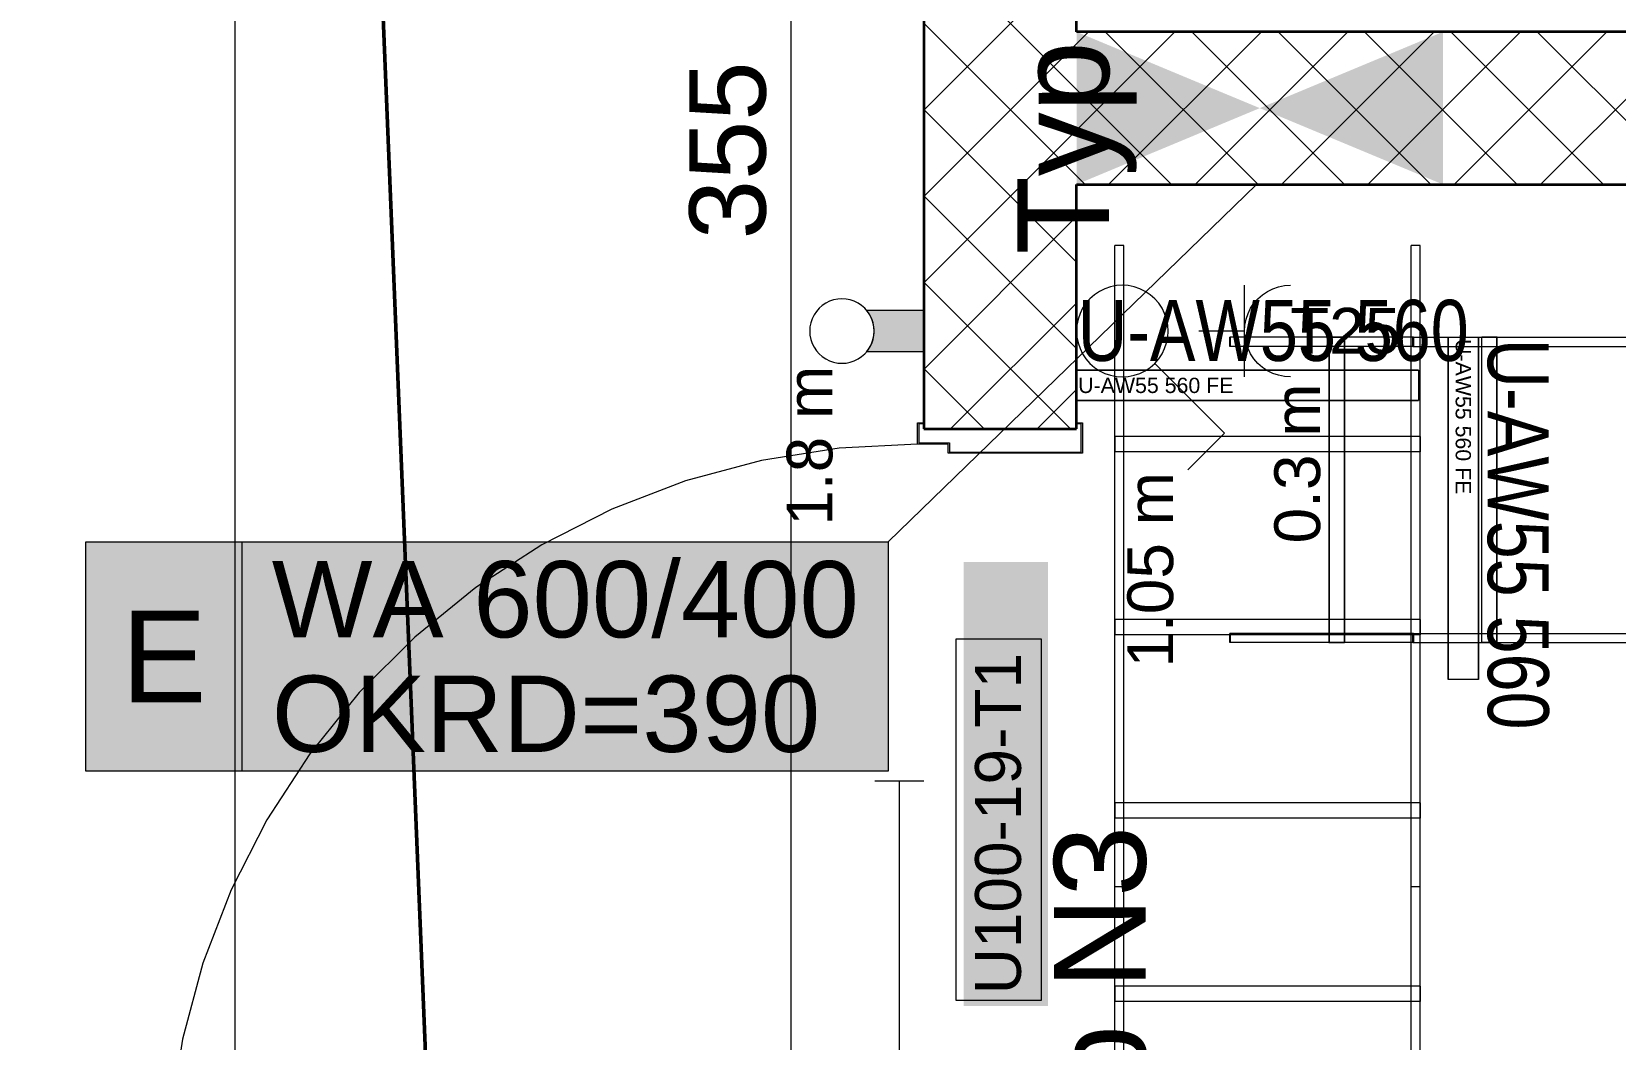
# Model space of a CAD drawing. Extents: x -1132 to 613, y -179 to 712.
# Drawn here: x -121.4 to -69.6, y 79.8 to 112.8 of the extents above; entities that cross this region are included whole.
import ezdxf

# ---------------------------------------------------------------- set-up
doc = ezdxf.new("R2010")
doc.units = 0
doc.layers.get('0').update_dxf_attribs({"lineweight": 13})
for name, color, linetype, lineweight in [('A-DOOR-____-IDEN', 7, 'Continuous', 5), ('A-DOOR-FRAM-MCUT', 7, 'Continuous', 9), ('A-DOOR-OPNG-OTLN', 7, 'Continuous', 9), ('A-WALL-____-MCUT', 7, 'Continuous', 35), ('A-WALL-____-PATT', 7, 'Continuous', 35)]:
    doc.layers.add(name, color=color, linetype=linetype, lineweight=lineweight)
for name, color, linetype, lineweight, true_color in [('EL01_VVV_Mass', 7, 'Continuous', 13, 0xb2b200), ('EL01_WAN_Aussparung Wand', 7, 'Continuous', 13, 0x7f5f3f), ('EL01_WAN_Aussparung Wand Text', 7, 'Continuous', 13, 0x7f5f3f), ('EL01_WAN_Brandmeldeanlagen', 7, 'Continuous', 13, 0xff8000), ('EL01_WAN_Kraft', 1, 'Continuous', 13, 0xff0000), ('EL01_WAN_Leuchten', 7, 'Continuous', 13, 0x0080ff), ('EL01_WAN_Licht', 7, 'Continuous', 13, 0x0080ff), ('EL01_WAN_Notbeleuchtungentyp', 7, 'Continuous', 13, 0x009900), ('EL01_WAN_Trassen', 40, 'Continuous', 13, 0xffbf00), ('EL01_WAN_Trassen Befestigung', 7, 'Continuous', 13, 0xb2b200), ('X_Geometrie', 3, 'Continuous', 50, 0x00ff00)]:
    doc.layers.add(name, color=color, linetype=linetype, lineweight=lineweight, true_color=true_color)
doc.styles.get("Standard").update_dxf_attribs({"font": 'arial.ttf'})

# ---------------------------------------------------------------- blocks, each defined once
blk = doc.blocks.new('Referenz-A0UNPDE96I', base_point=(-1115.886, -117.372))
at = {"layer": 'A-DOOR-____-IDEN', "color": 0, "linetype": 'Continuous', "ltscale": 0.13}
for p, q in [((-91.151, 81.057), (-91.151, 92.897)), ((-91.151, 92.897), (-88.371, 92.897)), ((-88.371, 92.897), (-88.371, 81.057)), ((-88.371, 81.057), (-91.151, 81.057))]:
    blk.add_line(p, q, dxfattribs=at)
at = {"layer": 'A-DOOR-____-IDEN', "color": 7, "linetype": 'Continuous', "ltscale": 0.13, "true_color": 0xffffff}
for points in [[(-90.908, 80.882), (-88.149, 80.882), (-90.908, 95.421)], [(-88.149, 80.882), (-90.908, 95.421), (-88.149, 95.421)]]:
    blk.add_solid(points, dxfattribs=at)
at = {"layer": 'A-DOOR-FRAM-MCUT', "color": 0, "linetype": 'Continuous', "ltscale": 0.13}
for p, q in [((-92.415, 99.978), (-92.215, 99.978)), ((-92.415, 99.278), (-92.415, 99.978)), ((-92.375, 99.938), (-92.375, 99.318)), ((-92.215, 99.938), (-92.375, 99.938)), ((-92.215, 99.978), (-92.215, 99.938)), ((-87.215, 99.978), (-87.015, 99.978)), ((-87.215, 99.938), (-87.215, 99.978)), ((-87.055, 99.938), (-87.215, 99.938)), ((-87.055, 99.018), (-87.055, 99.938)), ((-87.015, 99.978), (-87.015, 98.978)), ((-91.415, 99.278), (-92.415, 99.278)), ((-92.375, 99.318), (-91.375, 99.318)), ((-91.415, 98.978), (-91.415, 99.278)), ((-91.375, 99.318), (-91.375, 99.018)), ((-87.015, 98.978), (-91.415, 98.978)), ((-91.375, 99.018), (-87.055, 99.018))]:
    blk.add_line(p, q, dxfattribs=at)
at = {"layer": 'A-DOOR-OPNG-OTLN', "color": 0, "linetype": 'Continuous', "ltscale": 0.13}
for p, q in [((-94.986, 99.143), (-97.529, 98.741)), ((-92.415, 99.278), (-94.986, 99.143)), ((-97.529, 98.741), (-100.016, 98.074)), ((-100.016, 98.074), (-102.42, 97.151)), ((-102.42, 97.151), (-104.715, 95.982)), ((-104.715, 95.982), (-106.874, 94.58)), ((-106.874, 94.58), (-108.875, 92.96)), ((-108.875, 92.96), (-110.696, 91.139)), ((-110.696, 91.139), (-112.316, 89.138)), ((-112.316, 89.138), (-113.719, 86.978)), ((-113.719, 86.978), (-114.888, 84.684)), ((-114.888, 84.684), (-115.811, 82.28)), ((-115.811, 82.28), (-116.477, 79.793)), ((-116.477, 79.793), (-116.88, 77.25))]:
    blk.add_line(p, q, dxfattribs=at)
at = {"layer": 'A-WALL-____-MCUT', "color": 0, "linetype": 'Continuous', "ltscale": 0.35}
for p, q in [((-92.215, 125.178), (-92.215, 99.778)), ((-87.215, 112.778), (-87.215, 125.178)), ((53.385, 112.778), (-87.215, 112.778)), ((-87.215, 107.778), (53.385, 107.778)), ((-87.215, 99.778), (-87.215, 107.778)), ((-92.215, 99.778), (-87.215, 99.778))]:
    blk.add_line(p, q, dxfattribs=at)
at = {"layer": 'A-WALL-____-PATT', "color": 0, "linetype": 'Continuous', "lineweight": 9, "ltscale": 0.13}
for p, q in [((-89.099, 112.778), (-92.215, 115.894)), ((-89.647, 112.778), (-87.215, 115.211)), ((-91.928, 112.778), (-92.215, 113.065)), ((-92.215, 110.211), (-89.647, 112.778)), ((-86.928, 107.778), (-91.928, 112.778)), ((-91.819, 107.778), (-86.819, 112.778)), ((-84.099, 107.778), (-89.099, 112.778)), ((-88.99, 107.778), (-83.99, 112.778)), ((-81.271, 107.778), (-86.271, 112.778)), ((-86.162, 107.778), (-81.162, 112.778)), ((-78.442, 107.778), (-83.442, 112.778)), ((-83.333, 107.778), (-78.333, 112.778)), ((-75.614, 107.778), (-80.614, 112.778)), ((-80.505, 107.778), (-75.505, 112.778)), ((-72.785, 107.778), (-77.785, 112.778)), ((-77.676, 107.778), (-72.676, 112.778)), ((-69.957, 107.778), (-74.957, 112.778)), ((-74.848, 107.778), (-69.848, 112.778)), ((-67.129, 107.778), (-72.129, 112.778)), ((-72.02, 107.778), (-67.02, 112.778)), ((-89.756, 107.778), (-92.215, 110.237)), ((-92.215, 107.382), (-91.819, 107.778)), ((-92.215, 104.554), (-88.99, 107.778)), ((-87.215, 102.409), (-92.215, 107.409)), ((-87.215, 105.237), (-89.756, 107.778)), ((-92.215, 101.725), (-87.215, 106.725)), ((-87.413, 99.778), (-92.215, 104.58)), ((-91.333, 99.778), (-87.215, 103.897)), ((-90.241, 99.778), (-92.215, 101.752)), ((-88.505, 99.778), (-87.215, 101.068))]:
    blk.add_line(p, q, dxfattribs=at)
at = {"layer": 'X_Geometrie', "color": 0, "linetype": 'Continuous', "ltscale": 0.5}
blk.add_line((-121.416, 396.719), (-100.697, -113.53), dxfattribs=at)
at = {"layer": 'A-DOOR-____-IDEN', "color": 0, "linetype": 'Continuous', "ltscale": 0.13, "insert": (-90.533, 81.257), "char_height": 1.5, "attachment_point": 1, "rotation": 90}
blk.add_mtext('{\\fArial;U100-19-T1}', dxfattribs=at)
blk = doc.blocks.new('Kabelleiter-A0UNPDFT6I', base_point=(-76.198, 92.778))
at = {"color": 0, "linetype": 'ByBlock', "lineweight": -2, "ltscale": 0.13}
for p, q in [((-76.198, 102.778), (-16.206, 102.778)), ((-76.18, 102.778), (-76.198, 102.778)), ((-76.198, 102.778), (-76.198, 102.478)), ((-76.18, 102.778), (-16.187, 102.778)), ((-76.18, 102.478), (-76.18, 102.778)), ((-73.949, 92.778), (-73.949, 102.778)), ((-73.944, 102.778), (-73.949, 102.778)), ((-73.949, 102.778), (-73.449, 102.778)), ((-73.944, 92.778), (-73.944, 102.778)), ((-73.444, 102.778), (-73.944, 102.778)), ((-73.449, 92.778), (-73.449, 102.778)), ((-73.449, 102.778), (-73.444, 102.778)), ((-73.444, 92.778), (-73.444, 102.778)), ((-76.198, 102.478), (-16.206, 102.478)), ((-76.198, 102.478), (-76.18, 102.478)), ((-76.18, 102.478), (-16.187, 102.478)), ((-76.198, 93.078), (-16.206, 93.078)), ((-76.18, 93.078), (-76.198, 93.078)), ((-76.198, 93.078), (-76.198, 92.778)), ((-76.18, 93.078), (-16.187, 93.078)), ((-76.18, 92.778), (-76.18, 93.078)), ((-76.198, 92.778), (-16.206, 92.778)), ((-76.198, 92.778), (-76.18, 92.778)), ((-76.18, 92.778), (-16.187, 92.778)), ((-73.944, 92.778), (-73.949, 92.778)), ((-73.949, 92.778), (-73.449, 92.778)), ((-73.444, 92.778), (-73.944, 92.778)), ((-73.449, 92.778), (-73.444, 92.778))]:
    blk.add_line(p, q, dxfattribs=at)
blk = doc.blocks.new('Kabelleiter-A0UNPDGH6I', base_point=(-85.96, 24.778))
at = {"color": 0, "linetype": 'ByBlock', "lineweight": -2, "ltscale": 0.13}
for p, q in [((-85.96, 24.778), (-85.96, 84.778)), ((-85.66, 84.778), (-85.96, 84.778)), ((-85.66, 24.778), (-85.66, 84.778)), ((-76.26, 24.778), (-76.26, 84.778)), ((-75.96, 84.778), (-76.26, 84.778)), ((-75.96, 24.778), (-75.96, 84.778)), ((-75.96, 81.528), (-85.96, 81.528)), ((-85.96, 81.528), (-85.96, 81.028)), ((-75.96, 81.528), (-75.96, 81.028)), ((-75.96, 81.028), (-85.96, 81.028)), ((-75.96, 75.528), (-85.96, 75.528)), ((-85.96, 75.528), (-85.96, 75.028)), ((-75.96, 75.528), (-75.96, 75.028)), ((-75.96, 75.028), (-85.96, 75.028)), ((-75.96, 69.528), (-85.96, 69.528)), ((-85.96, 69.528), (-85.96, 69.028)), ((-75.96, 69.528), (-75.96, 69.028)), ((-75.96, 69.028), (-85.96, 69.028)), ((-75.96, 63.528), (-85.96, 63.528)), ((-85.96, 63.528), (-85.96, 63.028)), ((-75.96, 63.528), (-75.96, 63.028)), ((-75.96, 63.028), (-85.96, 63.028)), ((-75.96, 57.528), (-85.96, 57.528)), ((-85.96, 57.528), (-85.96, 57.028)), ((-75.96, 57.028), (-85.96, 57.028)), ((-75.96, 57.528), (-75.96, 57.028)), ((-75.96, 51.528), (-85.96, 51.528)), ((-85.96, 51.528), (-85.96, 51.028)), ((-75.96, 51.528), (-75.96, 51.028)), ((-75.96, 51.028), (-85.96, 51.028)), ((-75.96, 45.528), (-85.96, 45.528)), ((-85.96, 45.528), (-85.96, 45.028)), ((-75.96, 45.528), (-75.96, 45.028)), ((-75.96, 45.028), (-85.96, 45.028)), ((-75.96, 39.528), (-85.96, 39.528)), ((-85.96, 39.528), (-85.96, 39.028)), ((-75.96, 39.528), (-75.96, 39.028)), ((-75.96, 39.028), (-85.96, 39.028)), ((-75.96, 33.528), (-85.96, 33.528)), ((-85.96, 33.528), (-85.96, 33.028)), ((-75.96, 33.528), (-75.96, 33.028)), ((-75.96, 33.028), (-85.96, 33.028)), ((-75.96, 27.528), (-85.96, 27.528)), ((-85.96, 27.528), (-85.96, 27.028)), ((-75.96, 27.528), (-75.96, 27.028)), ((-75.96, 27.028), (-85.96, 27.028)), ((-85.66, 24.778), (-85.96, 24.778)), ((-75.96, 24.778), (-76.26, 24.778))]:
    blk.add_line(p, q, dxfattribs=at)
blk = doc.blocks.new('Kabelleiter-A0UNPDHH6I', base_point=(-85.96, 84.778))
at = {"color": 0, "linetype": 'ByBlock', "lineweight": -2, "ltscale": 0.13}
for p, q in [((-85.96, 84.778), (-85.96, 105.778)), ((-85.66, 105.778), (-85.96, 105.778)), ((-85.66, 84.778), (-85.66, 105.778)), ((-76.26, 84.778), (-76.26, 105.778)), ((-75.96, 105.778), (-76.26, 105.778)), ((-75.96, 84.778), (-75.96, 105.778)), ((-75.96, 99.528), (-85.96, 99.528)), ((-85.96, 99.528), (-85.96, 99.028)), ((-75.96, 99.028), (-85.96, 99.028)), ((-75.96, 99.528), (-75.96, 99.028)), ((-75.96, 93.528), (-85.96, 93.528)), ((-85.96, 93.528), (-85.96, 93.028)), ((-75.96, 93.528), (-75.96, 93.028)), ((-75.96, 93.028), (-85.96, 93.028)), ((-75.96, 87.528), (-85.96, 87.528)), ((-85.96, 87.528), (-85.96, 87.028)), ((-75.96, 87.528), (-75.96, 87.028)), ((-75.96, 87.028), (-85.96, 87.028)), ((-85.66, 84.778), (-85.96, 84.778)), ((-75.96, 84.778), (-76.26, 84.778))]:
    blk.add_line(p, q, dxfattribs=at)
blk = doc.blocks.new('IfcObject-A0UNPDJR6I', base_point=(-75.051, 90.219))
at = {"layer": 'EL01_WAN_Trassen', "linetype": 'ByBlock', "lineweight": -2, "ltscale": 0.13}
for p, q in [((-74.051, 102.771), (-75.051, 102.771)), ((-74.051, 102.771), (-75.051, 102.771)), ((-75.051, 102.771), (-75.051, 91.571)), ((-75.051, 91.571), (-75.051, 102.771)), ((-75.051, 102.771), (-75.051, 102.771)), ((-74.051, 102.771), (-74.051, 91.571)), ((-74.051, 91.571), (-74.051, 102.771)), ((-74.051, 102.771), (-74.051, 102.771)), ((-74.051, 91.571), (-75.051, 91.571)), ((-74.051, 91.571), (-75.051, 91.571)), ((-75.051, 91.571), (-75.051, 91.571)), ((-74.051, 91.571), (-74.051, 91.571))]:
    blk.add_line(p, q, dxfattribs=at)
at = {"layer": 'EL01_WAN_Trassen', "lineweight": -2, "attachment_point": 1, "rotation": 270}
for s, insert, char_height in [('{\\fArial;U-AW55 560 FE}', (-74.301, 102.716), 0.5), ('{\\W0.8;\\fArial;U-AW55 560}', (-71.751, 102.725), 2)]:
    blk.add_mtext(s, dxfattribs=dict(at, insert=insert, char_height=char_height))
blk = doc.blocks.new('IfcObject-A0UNPDJV6I', base_point=(-87.214, 100.7))
at = {"layer": 'EL01_WAN_Trassen', "linetype": 'ByBlock', "lineweight": -2, "ltscale": 0.13}
for p, q in [((-87.214, 101.7), (-87.214, 100.7)), ((-87.214, 101.7), (-87.214, 100.7)), ((-87.214, 101.7), (-76.014, 101.7)), ((-76.014, 101.7), (-87.214, 101.7)), ((-87.214, 101.7), (-87.214, 101.7)), ((-76.014, 101.7), (-76.014, 100.7)), ((-76.014, 101.7), (-76.014, 100.7)), ((-76.014, 101.7), (-76.014, 101.7)), ((-87.214, 100.7), (-76.014, 100.7)), ((-76.014, 100.7), (-87.214, 100.7)), ((-87.214, 100.7), (-87.214, 100.7)), ((-76.014, 100.7), (-76.014, 100.7))]:
    blk.add_line(p, q, dxfattribs=at)
at = {"layer": 'EL01_WAN_Trassen', "lineweight": -2, "attachment_point": 1}
for s, insert, char_height in [('{\\W0.8;\\fArial;U-AW55 560}', (-87.168, 104), 2), ('{\\fArial;U-AW55 560 FE}', (-87.159, 101.45), 0.5)]:
    blk.add_mtext(s, dxfattribs=dict(at, insert=insert, char_height=char_height))
blk = doc.blocks.new('Wanddurchbruch-A0UNPDKB6I', base_point=(-87.213, 107.778))
at = {"color": 0, "linetype": 'ByBlock', "lineweight": -2, "ltscale": 0.13}
for p, q in [((-75.213, 112.778), (-87.213, 112.778)), ((-75.213, 107.778), (-87.213, 107.778))]:
    blk.add_line(p, q, dxfattribs=at)
for points in [[(-81.213, 110.278), (-87.213, 110.278), (-87.213, 112.778)], [(-75.213, 110.278), (-81.213, 110.278), (-75.213, 112.778)], [(-87.213, 107.778), (-81.213, 110.278), (-87.213, 110.278)], [(-75.213, 107.778), (-75.213, 110.278), (-81.213, 110.278)]]:
    blk.add_solid(points, dxfattribs=at)
blk = doc.blocks.new('Durchbruch beschriften-A0UNPDKD6I', base_point=(-119.646, 88.572))
at = {"color": 0, "linetype": 'ByBlock', "lineweight": -2, "ltscale": 0.13}
for p, q in [((-93.379, 96.072), (-81.322, 107.778)), ((-119.646, 88.572), (-119.646, 96.072)), ((-119.646, 96.072), (-93.379, 96.072)), ((-114.526, 88.572), (-114.526, 96.072)), ((-93.379, 96.072), (-93.379, 88.572)), ((-93.379, 88.572), (-119.646, 88.572))]:
    blk.add_line(p, q, dxfattribs=at)
at = {"color": 7, "linetype": 'ByBlock', "lineweight": -2, "ltscale": 0.13, "true_color": 0xffffff}
for points in [[(-119.646, 88.572), (-93.379, 88.572), (-119.646, 96.072)], [(-93.379, 88.572), (-119.646, 96.072), (-93.379, 96.072)]]:
    blk.add_solid(points, dxfattribs=at)
at = {"color": 0, "linetype": 'ByBlock', "lineweight": -2, "ltscale": 0.13, "char_height": 2.5, "attachment_point": 1}
for s, insert in [('{\\fArial; WA 600/400 }', (-114.526, 95.447)), ('{\\fArial; OKRD=390 }', (-114.526, 91.697))]:
    blk.add_mtext(s, dxfattribs=dict(at, insert=insert))
at = {"color": 40, "linetype": 'ByBlock', "lineweight": -2, "ltscale": 0.13, "true_color": 0xffbf00, "insert": (-118.483, 93.822), "char_height": 3, "attachment_point": 1}
blk.add_mtext('{\\fArial;E}', dxfattribs=at)
blk = doc.blocks.new('Kabelleiter-A0UNPDMJ6I', base_point=(-82.198, 92.778))
at = {"color": 0, "linetype": 'ByBlock', "lineweight": -2, "ltscale": 0.13}
for p, q in [((-76.198, 102.778), (-82.198, 102.778)), ((-82.198, 102.778), (-82.179, 102.778)), ((-82.198, 102.478), (-82.198, 102.778)), ((-76.18, 102.778), (-82.179, 102.778)), ((-82.179, 102.778), (-82.179, 102.478)), ((-78.948, 102.778), (-78.948, 92.778)), ((-78.948, 102.778), (-78.943, 102.778)), ((-78.448, 102.778), (-78.948, 102.778)), ((-78.943, 102.778), (-78.943, 92.778)), ((-78.943, 102.778), (-78.443, 102.778)), ((-78.448, 102.778), (-78.448, 92.778)), ((-78.443, 102.778), (-78.448, 102.778)), ((-78.443, 102.778), (-78.443, 92.778)), ((-76.198, 102.778), (-76.18, 102.778)), ((-76.198, 102.478), (-76.198, 102.778)), ((-76.18, 102.778), (-76.18, 102.478)), ((-76.198, 102.478), (-82.198, 102.478)), ((-82.179, 102.478), (-82.198, 102.478)), ((-76.18, 102.478), (-82.179, 102.478)), ((-76.18, 102.478), (-76.198, 102.478)), ((-76.198, 93.078), (-82.198, 93.078)), ((-82.198, 93.078), (-82.179, 93.078)), ((-82.198, 92.778), (-82.198, 93.078)), ((-76.18, 93.078), (-82.179, 93.078)), ((-82.179, 93.078), (-82.179, 92.778)), ((-76.198, 93.078), (-76.18, 93.078)), ((-76.198, 92.778), (-76.198, 93.078)), ((-76.18, 93.078), (-76.18, 92.778)), ((-76.198, 92.778), (-82.198, 92.778)), ((-82.179, 92.778), (-82.198, 92.778)), ((-76.18, 92.778), (-82.179, 92.778)), ((-78.948, 92.778), (-78.943, 92.778)), ((-78.448, 92.778), (-78.948, 92.778)), ((-78.943, 92.778), (-78.443, 92.778)), ((-78.443, 92.778), (-78.448, 92.778)), ((-76.18, 92.778), (-76.198, 92.778))]:
    blk.add_line(p, q, dxfattribs=at)
blk = doc.blocks.new('Schalter_ Schema 0_ UP-A0UNPDZ76I', base_point=(-87.213, 98.439))
at = {"color": 0, "lineweight": -2}
for p, q in [((-86.463, 104.277), (-86.626, 104.168)), ((-86.287, 104.364), (-86.463, 104.277)), ((-86.101, 104.427), (-86.287, 104.364)), ((-85.908, 104.465), (-86.101, 104.427)), ((-85.713, 104.478), (-85.908, 104.465)), ((-85.517, 104.465), (-85.713, 104.478)), ((-85.324, 104.427), (-85.517, 104.465)), ((-85.139, 104.364), (-85.324, 104.427)), ((-84.963, 104.277), (-85.139, 104.364)), ((-84.8, 104.168), (-84.963, 104.277)), ((-87.012, 103.728), (-87.098, 103.552)), ((-86.903, 103.891), (-87.012, 103.728)), ((-86.773, 104.039), (-86.903, 103.891)), ((-86.626, 104.168), (-86.773, 104.039)), ((-84.652, 104.039), (-84.8, 104.168)), ((-84.523, 103.891), (-84.652, 104.039)), ((-84.414, 103.728), (-84.523, 103.891)), ((-84.327, 103.552), (-84.414, 103.728)), ((-87.2, 103.174), (-87.213, 102.978)), ((-87.162, 103.366), (-87.2, 103.174)), ((-87.098, 103.552), (-87.162, 103.366)), ((-84.264, 103.366), (-84.327, 103.552)), ((-84.225, 103.174), (-84.264, 103.366)), ((-84.213, 102.978), (-84.225, 103.174)), ((-87.213, 102.978), (-87.2, 102.782)), ((-87.2, 102.782), (-87.162, 102.59)), ((-84.264, 102.59), (-84.225, 102.782)), ((-84.225, 102.782), (-84.213, 102.978)), ((-87.162, 102.59), (-87.098, 102.404)), ((-87.098, 102.404), (-87.012, 102.228)), ((-87.012, 102.228), (-86.903, 102.065)), ((-84.523, 102.065), (-84.414, 102.228)), ((-84.414, 102.228), (-84.327, 102.404)), ((-84.327, 102.404), (-84.264, 102.59)), ((-86.903, 102.065), (-86.773, 101.918)), ((-86.773, 101.918), (-86.626, 101.788)), ((-86.626, 101.788), (-86.463, 101.679)), ((-86.463, 101.679), (-86.287, 101.592)), ((-85.139, 101.592), (-84.963, 101.679)), ((-84.963, 101.679), (-84.8, 101.788)), ((-84.8, 101.788), (-84.652, 101.918)), ((-84.652, 101.918), (-84.523, 102.065)), ((-84.652, 101.918), (-82.37, 99.636)), ((-86.287, 101.592), (-86.101, 101.529)), ((-86.101, 101.529), (-85.908, 101.491)), ((-85.908, 101.491), (-85.713, 101.478)), ((-85.713, 101.478), (-85.517, 101.491)), ((-85.517, 101.491), (-85.324, 101.529)), ((-85.324, 101.529), (-85.139, 101.592)), ((-82.37, 99.636), (-83.566, 98.439))]:
    blk.add_line(p, q, dxfattribs=at)
blk = doc.blocks.new('Absolute Höhe-A0UNPDZ96I', base_point=(-85.549, 91.958))
at = {"color": 0, "lineweight": -2, "insert": (-85.549, 91.958), "char_height": 1.5, "attachment_point": 1, "rotation": 90}
blk.add_mtext('{\\fArial;1.05 m}', dxfattribs=at)
blk = doc.blocks.new('Bemerkung 1-A0UNPE4N6I', base_point=(-87.948, 73.274))
at = {"color": 0, "lineweight": -2, "insert": (-87.948, 73.274), "char_height": 3, "attachment_point": 1, "rotation": 90}
blk.add_mtext('{\\fArial;Typ N3}', dxfattribs=at)
blk = doc.blocks.new('Maß-A0UNPECF6I', base_point=(-118.088, -26.571))
at = {"color": 0, "lineweight": -2}
blk.add_line((-114.754, -26.157), (-114.754, 144.131), dxfattribs=at)
blk = doc.blocks.new('Maß-A0UNPEEB6I', base_point=(-87.626, 112.778))
at = {"color": 0, "lineweight": -2}
for p, q in [((-59.913, 114.447), (-59.913, 131.278)), ((-87.213, 116.447), (-87.213, 112.778)), ((-86.799, 115.861), (-87.626, 115.033)), ((-59.499, 115.861), (-60.326, 115.033)), ((-87.213, 115.447), (-59.913, 115.447))]:
    blk.add_line(p, q, dxfattribs=at)
at = {"color": 0, "lineweight": -2, "insert": (-69.893, 118.671), "char_height": 2.5, "attachment_point": 1}
blk.add_mtext('{\\fArial;136}', dxfattribs=at)
blk = doc.blocks.new('Alarmindikator_ UP-A0UNPEMV6I', base_point=(-95.948, 101.922))
at = {"color": 0, "lineweight": -2}
for p, q in [((-95.638, 103.725), (-95.729, 103.621)), ((-95.534, 103.816), (-95.638, 103.725)), ((-95.42, 103.893), (-95.534, 103.816)), ((-95.296, 103.954), (-95.42, 103.893)), ((-95.165, 103.998), (-95.296, 103.954)), ((-95.029, 104.025), (-95.165, 103.998)), ((-94.892, 104.034), (-95.029, 104.025)), ((-94.754, 104.025), (-94.892, 104.034)), ((-94.618, 103.998), (-94.754, 104.025)), ((-94.487, 103.954), (-94.618, 103.998)), ((-94.364, 103.893), (-94.487, 103.954)), ((-94.249, 103.816), (-94.364, 103.893)), ((-94.145, 103.725), (-94.249, 103.816)), ((-94.054, 103.621), (-94.145, 103.725)), ((-95.912, 103.252), (-95.938, 103.116)), ((-95.867, 103.382), (-95.912, 103.252)), ((-95.806, 103.506), (-95.867, 103.382)), ((-95.729, 103.621), (-95.806, 103.506)), ((-92.213, 103.65), (-94.077, 103.65)), ((-93.999, 103.543), (-94.077, 103.65)), ((-93.977, 103.506), (-94.054, 103.621)), ((-93.936, 103.427), (-93.999, 103.543)), ((-93.916, 103.382), (-93.977, 103.506)), ((-93.887, 103.304), (-93.936, 103.427)), ((-93.872, 103.252), (-93.916, 103.382)), ((-93.854, 103.176), (-93.887, 103.304)), ((-93.845, 103.116), (-93.872, 103.252)), ((-93.838, 103.044), (-93.854, 103.176)), ((-92.213, 102.306), (-92.213, 103.65)), ((-95.938, 103.116), (-95.948, 102.978)), ((-95.948, 102.978), (-95.938, 102.84)), ((-95.938, 102.84), (-95.912, 102.705)), ((-95.912, 102.705), (-95.867, 102.574)), ((-93.936, 102.529), (-93.887, 102.653)), ((-93.916, 102.574), (-93.872, 102.705)), ((-93.887, 102.653), (-93.854, 102.781)), ((-93.872, 102.705), (-93.845, 102.84)), ((-93.854, 102.781), (-93.838, 102.912)), ((-93.836, 102.978), (-93.845, 103.116)), ((-93.845, 102.84), (-93.836, 102.978)), ((-93.838, 102.912), (-93.838, 103.044)), ((-95.867, 102.574), (-95.806, 102.45)), ((-95.806, 102.45), (-95.729, 102.335)), ((-95.729, 102.335), (-95.638, 102.232)), ((-95.638, 102.232), (-95.534, 102.14)), ((-95.534, 102.14), (-95.42, 102.064)), ((-94.364, 102.064), (-94.249, 102.14)), ((-94.249, 102.14), (-94.145, 102.232)), ((-94.145, 102.232), (-94.054, 102.335)), ((-94.077, 102.306), (-93.999, 102.413)), ((-94.077, 102.306), (-92.213, 102.306)), ((-94.054, 102.335), (-93.977, 102.45)), ((-93.999, 102.413), (-93.936, 102.529)), ((-93.977, 102.45), (-93.916, 102.574)), ((-95.42, 102.064), (-95.296, 102.003)), ((-95.296, 102.003), (-95.165, 101.958)), ((-95.165, 101.958), (-95.029, 101.931)), ((-95.029, 101.931), (-94.892, 101.922)), ((-94.892, 101.922), (-94.754, 101.931)), ((-94.754, 101.931), (-94.618, 101.958)), ((-94.618, 101.958), (-94.487, 102.003)), ((-94.487, 102.003), (-94.364, 102.064))]:
    blk.add_line(p, q, dxfattribs=at)
for points in [[(-93.925, 103.403), (-92.213, 103.403), (-94.077, 103.65)], [(-92.213, 103.403), (-94.077, 103.65), (-92.213, 103.65)], [(-93.846, 103.123), (-92.213, 103.123), (-93.925, 103.403)], [(-92.213, 103.123), (-93.925, 103.403), (-92.213, 103.403)], [(-93.925, 102.554), (-92.213, 102.554), (-93.846, 102.833)], [(-93.846, 102.833), (-92.213, 102.833), (-93.846, 103.123)], [(-92.213, 102.833), (-93.846, 103.123), (-92.213, 103.123)], [(-92.213, 102.554), (-93.846, 102.833), (-92.213, 102.833)], [(-94.077, 102.306), (-92.213, 102.306), (-93.925, 102.554)], [(-92.213, 102.306), (-93.925, 102.554), (-92.213, 102.554)]]:
    blk.add_solid(points, dxfattribs=at)
blk = doc.blocks.new('Absolute Höhe-A0UNPEMX6I', base_point=(-96.705, 96.605))
at = {"color": 0, "lineweight": -2, "insert": (-96.705, 96.605), "char_height": 1.5, "attachment_point": 1, "rotation": 90}
blk.add_mtext('{\\fArial;1.8 m}', dxfattribs=at)
blk = doc.blocks.new('Maß-A0UNPEVR6I', base_point=(-99.888, 72.839))
at = {"color": 0, "lineweight": -2}
blk.add_line((-96.554, 73.252), (-96.554, 144.252), dxfattribs=at)
at = {"color": 0, "lineweight": -2, "insert": (-99.888, 105.983), "char_height": 2.5, "attachment_point": 1, "rotation": 90}
blk.add_mtext('{\\fArial;355}', dxfattribs=at)
blk = doc.blocks.new('Bemerkung 1-A0UNPEZ36I', base_point=(-89.148, 105.489))
at = {"color": 0, "lineweight": -2, "insert": (-89.148, 105.489), "char_height": 3, "attachment_point": 1, "rotation": 90}
blk.add_mtext('{\\fArial;Typ N3}', dxfattribs=at)
blk = doc.blocks.new('Leerdose Gr.I_ UP-A0UNPFYX6I', base_point=(-83.213, 101.478))
at = {"color": 0, "linetype": 'ByBlock', "lineweight": -2, "ltscale": 0.13}
for p, q in [((-81.713, 101.478), (-81.713, 104.478)), ((-81.126, 104.168), (-80.963, 104.277)), ((-80.963, 104.277), (-80.787, 104.364)), ((-80.787, 104.364), (-80.601, 104.427)), ((-80.601, 104.427), (-80.408, 104.465)), ((-80.408, 104.465), (-80.213, 104.478)), ((-81.598, 103.552), (-81.512, 103.728)), ((-81.512, 103.728), (-81.403, 103.891)), ((-81.403, 103.891), (-81.273, 104.039)), ((-81.273, 104.039), (-81.126, 104.168)), ((-81.713, 102.978), (-81.7, 103.174)), ((-81.7, 103.174), (-81.662, 103.366)), ((-81.662, 103.366), (-81.598, 103.552)), ((-81.713, 102.978), (-83.213, 102.978)), ((-81.7, 102.782), (-81.713, 102.978)), ((-81.662, 102.59), (-81.7, 102.782)), ((-81.598, 102.404), (-81.662, 102.59)), ((-81.512, 102.228), (-81.598, 102.404)), ((-81.403, 102.065), (-81.512, 102.228)), ((-81.273, 101.918), (-81.403, 102.065)), ((-81.126, 101.788), (-81.273, 101.918)), ((-80.963, 101.679), (-81.126, 101.788)), ((-80.787, 101.592), (-80.963, 101.679)), ((-80.601, 101.529), (-80.787, 101.592)), ((-80.408, 101.491), (-80.601, 101.529)), ((-80.213, 101.478), (-80.408, 101.491))]:
    blk.add_line(p, q, dxfattribs=at)
at = {"color": 0, "linetype": 'ByBlock', "lineweight": -2, "ltscale": 0.13, "insert": (-80.22, 103.738), "char_height": 1.5, "attachment_point": 1}
blk.add_mtext('{\\fArial;T25}', dxfattribs=at)
blk = doc.blocks.new('Absolute Höhe-A0UNPFYZ6I', base_point=(-80.737, 96.024))
at = {"color": 0, "lineweight": -2, "insert": (-80.737, 96.024), "char_height": 1.5, "attachment_point": 1, "rotation": 90}
blk.add_mtext('{\\fArial;0.3 m}', dxfattribs=at)
blk = doc.blocks.new('LED-Langfeldleuchte 37W-A0UNPG2B6I', base_point=(-93.813, 58.252))
at = {"color": 0, "lineweight": -2}
for p, q in [((-93.813, 88.252), (-92.213, 88.252)), ((-93.013, 88.252), (-93.013, 58.252)), ((-93.813, 58.252), (-92.213, 58.252))]:
    blk.add_line(p, q, dxfattribs=at)

msp = doc.modelspace()

# ---------------------------------------------------------------- block references
at = {"color": 9, "lineweight": 25, "ltscale": 0.25, "true_color": 0xc0c0c0}
msp.add_blockref('Referenz-A0UNPDE96I', (-1115.886, -117.372), dxfattribs=at)
at = {"layer": 'EL01_VVV_Mass', "linetype": 'Continuous', "ltscale": 0.13}
for name, p in [('Maß-A0UNPEVR6I', (-99.888, 72.839)), ('Maß-A0UNPECF6I', (-118.088, -26.571)), ('Maß-A0UNPEEB6I', (-87.626, 112.778))]:
    msp.add_blockref(name, p, dxfattribs=at)
at = {"layer": 'EL01_WAN_Aussparung Wand', "ltscale": 0.13}
msp.add_blockref('Wanddurchbruch-A0UNPDKB6I', (-87.213, 107.778), dxfattribs=at)
at = {"layer": 'EL01_WAN_Aussparung Wand Text', "ltscale": 0.13}
msp.add_blockref('Durchbruch beschriften-A0UNPDKD6I', (-119.646, 88.572), dxfattribs=at)
at = {"layer": 'EL01_WAN_Brandmeldeanlagen', "linetype": 'Continuous', "ltscale": 0.13}
for name, p in [('Alarmindikator_ UP-A0UNPEMV6I', (-95.948, 101.922)), ('Absolute Höhe-A0UNPEMX6I', (-96.705, 96.605))]:
    msp.add_blockref(name, p, dxfattribs=at)
at = {"layer": 'EL01_WAN_Kraft', "ltscale": 0.13}
for name, p in [('Leerdose Gr.I_ UP-A0UNPFYX6I', (-83.213, 101.478)), ('Absolute Höhe-A0UNPFYZ6I', (-80.737, 96.024))]:
    msp.add_blockref(name, p, dxfattribs=at)
at = {"layer": 'EL01_WAN_Leuchten', "ltscale": 0.13}
msp.add_blockref('LED-Langfeldleuchte 37W-A0UNPG2B6I', (-93.813, 58.252), dxfattribs=at)
at = {"layer": 'EL01_WAN_Licht', "linetype": 'Continuous', "ltscale": 0.13}
for name, p in [('Schalter_ Schema 0_ UP-A0UNPDZ76I', (-87.213, 98.439)), ('Absolute Höhe-A0UNPDZ96I', (-85.549, 91.958))]:
    msp.add_blockref(name, p, dxfattribs=at)
at = {"layer": 'EL01_WAN_Notbeleuchtungentyp', "linetype": 'Continuous', "ltscale": 0.13}
for name, p in [('Bemerkung 1-A0UNPEZ36I', (-89.148, 105.489)), ('Bemerkung 1-A0UNPE4N6I', (-87.948, 73.274))]:
    msp.add_blockref(name, p, dxfattribs=at)
at = {"layer": 'EL01_WAN_Trassen', "ltscale": 0.13}
for name, p in [('Kabelleiter-A0UNPDHH6I', (-85.96, 84.778)), ('Kabelleiter-A0UNPDMJ6I', (-82.198, 92.778)), ('Kabelleiter-A0UNPDFT6I', (-76.198, 92.778)), ('Kabelleiter-A0UNPDGH6I', (-85.96, 24.778))]:
    msp.add_blockref(name, p, dxfattribs=at)
at = {"layer": 'EL01_WAN_Trassen Befestigung', "ltscale": 0.13}
for name, p in [('IfcObject-A0UNPDJV6I', (-87.214, 100.7)), ('IfcObject-A0UNPDJR6I', (-75.051, 90.219))]:
    msp.add_blockref(name, p, dxfattribs=at)

doc.saveas('drawing.dxf')
